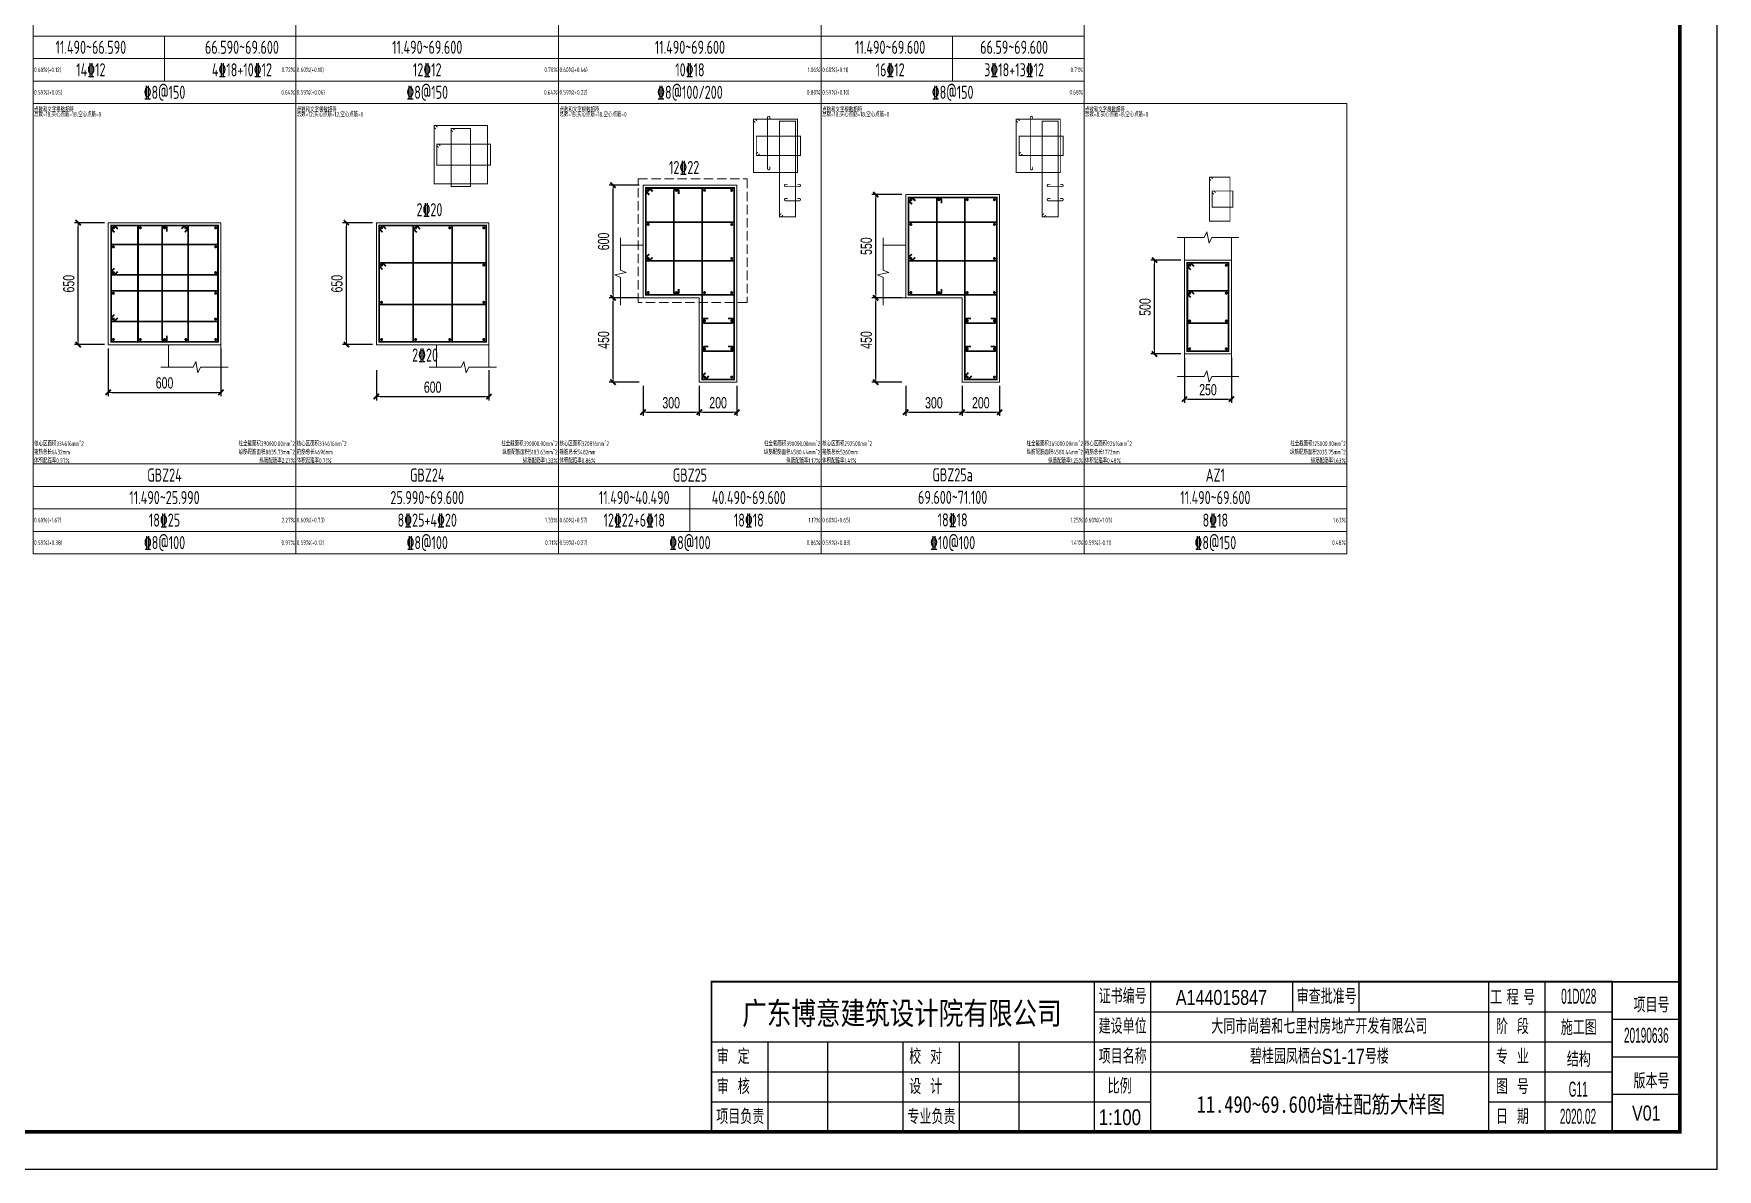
# Model space of a CAD drawing. Extents: x -129922 to 1190196, y -520662 to 139923.
# Drawn here: x 409096 to 453957, y -382909 to -352647 of the extents above; entities that cross this region are included whole.
import ezdxf
from ezdxf.enums import TextEntityAlignment as Align

# ---------------------------------------------------------------- set-up
doc = ezdxf.new("R2010")
doc.units = 0
doc.header["$LTSCALE"] = 1000
doc.header["$MEASUREMENT"] = 0
doc.linetypes.add('DASH', pattern=[0.35, 0.25, -0.1])
for name, color, linetype, lineweight in [('S-墙柱-REIN', 1, 'Continuous', 20), ('S-墙柱-大样细线', 7, 'Continuous', 20), ('S-墙柱-编号', 4, 'Continuous', 20), ('S-大样-DIM', 3, 'Continuous', 20), ('S-大样-REIN', 1, 'Continuous', 20), ('S-大样-实线', 2, 'Continuous', 20), ('S-板-BEAM', 4, 'DASH', 20), ('S-通用-TAB', 7, 'Continuous', 20)]:
    doc.layers.add(name, color=color, linetype=linetype, lineweight=lineweight)
doc.layers.add('Y-云图图框', color=7, linetype='Continuous')
doc.layers.add('配箍校核', color=34, linetype='Continuous', plot=False)
doc.styles.add('_YT_Name', font='', dxfattribs={"width": 0.8})
doc.styles.add('_YT_Sign_Text', font='ros.shx', dxfattribs={"width": 0.8, "bigfont": 'hztxt.shx'})
doc.styles.add('BW_Dim', font='Bweng.shx', dxfattribs={"width": 0.7, "bigfont": 'hztxt.shx'})
doc.styles.add('BW_Rein', font='tssdeng.shx', dxfattribs={"width": 0.7, "bigfont": 'hztxt.shx'})
doc.styles.get("Standard").update_dxf_attribs({"font": 'gbenor.shx', "bigfont": 'gbcbig.shx'})
doc.styles.add('TSSD_Rein', font='tssdeng.shx', dxfattribs={"width": 0.7, "bigfont": 'hztxt.shx'})
doc.styles.get('_YT_Name').set_extended_font_data('SimHei')
doc.dimstyles.new('Cyz_20_100', dxfattribs={"dimtxt": 300, "dimasz": 100, "dimexe": 100, "dimexo": 100, "dimgap": 100, "dimtad": 1, "dimdec": 0, "dimlfac": 0.2, "dimzin": 0, "dimdsep": 46, "dimtxsty": 'BW_Dim', "dimblk": '_bwk', "dimcen": 0, "dimclrt": 7, "dimadec": 0, "dimazin": 0, "dimtfac": 1, "dimtdec": 0, "dimtix": 1, "dimtmove": 2, "dimatfit": 0, "dimfxl": 0, "dimtolj": 1, "dimtzin": 0, "dimarcsym": 0})

# ---------------------------------------------------------------- blocks, each defined once
blk = doc.blocks.new('ECMCTK_A1_横_单行图名--0')
for p, q in [((674.98, 50), (674.98, 26)), ((675, 50), (675, 10)), ((689.98, 50), (689.98, 10)), ((727.8, 50), (727.8, 42)), ((745.48, 50), (745.48, 42)), ((780, 50), (780, 10)), ((795, 50), (795, 10)), ((813, 50.01), (831, 50)), ((813, 50.01), (813, 10)), ((675, 42), (813, 42)), ((813, 40.01), (831, 40.01)), ((573, 34), (813, 34)), ((588, 34), (588, 10)), ((604, 10), (604, 34)), ((624, 34), (624, 10)), ((639, 34), (639, 10)), ((655, 10), (655, 34)), ((813, 30.01), (831, 30)), ((573, 26), (813, 26)), ((573, 18), (689.96, 18)), ((780, 18), (813, 18)), ((813, 20), (831, 20))]:
    blk.add_line(p, q)
at = {"color": 4}
blk.add_lwpolyline([(0, 0), (841, 0), (841, 594), (0, 594)], close=True, dxfattribs=at)
for points, const_width in [([(25, 10), (831, 10), (831, 584), (25, 584)], 1), ([(573, 10), (831, 10), (831, 50), (573, 50)], 0.45)]:
    blk.add_lwpolyline(points, close=True, dxfattribs=dict(const_width=const_width))
at = {"const_width": 0.45}
for points in [[(573, 10), (573, 50.01), (813, 50.01)], [(813, 50.01), (813, 10)]]:
    blk.add_lwpolyline(points, dxfattribs=at)
at = {"style": '_YT_Sign_Text', "width": 0.8}
for s, p in [('证书编号', (676.15, 44.14)), ('审查批准号', (728.91, 44.06)), ('工 程 号', (780.47, 43.85)), ('项目号', (818.65, 41.8)), ('建设单位', (676.15, 36.14)), ('阶  段', (782.01, 36.05)), ('审  定', (574.41, 28.05)), ('校  对', (625.66, 28.05)), ('项目名称', (676.15, 28.14)), ('专  业', (782.01, 28.05)), ('审  核', (574.41, 20.05)), ('设  计', (625.66, 20.05)), ('比例', (678.54, 20.16)), ('图  号', (782.01, 20.05)), ('版本号', (818.65, 21.55)), ('项目负责', (574.27, 12.05)), ('专业负责', (625.21, 12.05)), ('日  期', (782.01, 12.05))]:
    blk.add_text(s, height=4, dxfattribs=at).set_placement(p)
at = {"color": 80, "flags": 3}
for tag, height, p in [('YTHQINS', 3, (34.31, 585.5)), ('ECMCKEY', 3, (292.07, 288.23)), ('YTTQINS', 5.62, (848.03, 12.81)), ('YTFRAME', 3, (652.76, 5.84)), ('YTBARCODE_T1', 3, (749.78, 5.95))]:
    blk.add_attdef(tag, text='', height=height, dxfattribs=at).set_placement(p, align=Align.MIDDLE_CENTER)
for tag, height, style, width, p in [('设计单位', 6, '_YT_Name', 0.8, (623.75, 38.6)), ('证书编号', 4, '_YT_Sign_Text', 0.8, (708.87, 43.81)), ('审查批准号', 4, '_YT_Sign_Text', 0.8, (761.06, 43.81)), ('工程号', 4, '_YT_Sign_Text', 0.5, (804.08, 44.12)), ('建设单位', 4, '_YT_Sign_Text', 0.8, (734.96, 36.11)), ('阶段', 4, '_YT_Sign_Text', 0.8, (804.08, 35.81)), ('项目号', 4, '_YT_Sign_Text', 0.5, (822.08, 33.72)), ('项目名称', 4, '_YT_Sign_Text', 0.8, (734.96, 28.11)), ('专业', 4, '_YT_Sign_Text', 0.8, (804.08, 27.31)), ('图纸编号', 4, '_YT_Sign_Text', 0.5, (803.93, 19.36)), ('图纸名称', 4.5, '_YT_Name', 0.8, (735.39, 15.06)), ('出图比例', 4.2, '_YT_Sign_Text', 0.8, (681.82, 11.78)), ('日期', 4, '_YT_Sign_Text', 0.5, (803.88, 12.13)), ('版本号', 4, '_YT_Sign_Text', 0.8, (822.08, 13))]:
    blk.add_attdef(tag, text='', height=height, dxfattribs=dict(style=style, width=width)).set_placement(p, align=Align.CENTER)
at = {"style": '_YT_Sign_Text', "width": 0.8, "flags": 3}
for tag, p, height in [('[审定人]', (590.95, 27.81), 4.1), ('{审定人}', (605.87, 26.45), 6.24), ('[校对人]', (642.23, 27.82), 4.1), ('{校对人}', (658.35, 26.53), 6.24), ('[审核人]', (591.01, 19.76), 4.1), ('{审核人}', (606.98, 18.44), 6.24), ('[设计人]', (642.47, 20.21), 4.1), ('{设计人}', (658.48, 18.54), 6.24), ('[项目负责人]', (590.78, 12.01), 4.1), ('{项目负责人}', (608.28, 10.72), 6.24), ('[专业负责人]', (642.74, 11.77), 4.1), ('{专业负责人}', (658.58, 10.36), 6.24)]:
    blk.add_attdef(tag, p, '', height=height, dxfattribs=at)
at = {"color": 80, "flags": 3}
for tag, p in [('YTQRCODE', (551.04, 11.91)), ('YTBZSIT', (25, 10)), ('EXT_TK_LEFT', (25, 10))]:
    blk.add_attdef(tag, p, '', height=3, dxfattribs=at)
blk = doc.blocks.new('_bwk')
blk.add_line((-1, 0), (0, 0))
at = {"const_width": 0.5}
blk.add_lwpolyline([(-0.7, -0.7), (0.7, 0.7)], dxfattribs=at)
blk = doc.blocks.new('*D1558')
at = {"layer": 'Defpoints', "color": 0, "transparency": 16777216}
for p in [(433832, -361934), (434832, -361934), (434832, -362734)]:
    blk.add_point(p, dxfattribs=at)
at = {"layer": 'S-大样-DIM', "color": 0, "lineweight": -2, "transparency": 16777216}
for p, q in [((433832, -362034), (433832, -362834)), ((434832, -362034), (434832, -362834)), ((433932, -362734), (434732, -362734))]:
    blk.add_line(p, q, dxfattribs=at)
at = {"layer": 'S-大样-DIM', "color": 0, "lineweight": -2, "transparency": 16777216, "xscale": 100, "yscale": 100, "zscale": 100, "rotation": 180}
blk.add_blockref('_bwk', (433832, -362734), dxfattribs=at)
at = {"layer": 'S-大样-DIM', "color": 0, "lineweight": -2, "transparency": 16777216, "xscale": 100, "yscale": 100, "zscale": 100}
blk.add_blockref('_bwk', (434832, -362734), dxfattribs=at)
at = {"layer": 'S-大样-DIM', "color": 7, "transparency": 16777216, "insert": (434332, -362484), "char_height": 300, "attachment_point": 5, "style": 'BW_Dim'}
blk.add_mtext('\\A1;200', dxfattribs=at)
blk = doc.blocks.new('*D1559')
at = {"layer": 'Defpoints', "color": 0, "transparency": 16777216}
for p in [(432332, -361934), (433832, -361934), (433832, -362734)]:
    blk.add_point(p, dxfattribs=at)
at = {"layer": 'S-大样-DIM', "color": 0, "lineweight": -2, "transparency": 16777216}
for p, q in [((432332, -362034), (432332, -362834)), ((433832, -362034), (433832, -362834)), ((432432, -362734), (433732, -362734))]:
    blk.add_line(p, q, dxfattribs=at)
at = {"layer": 'S-大样-DIM', "color": 0, "lineweight": -2, "transparency": 16777216, "xscale": 100, "yscale": 100, "zscale": 100, "rotation": 180}
blk.add_blockref('_bwk', (432332, -362734), dxfattribs=at)
at = {"layer": 'S-大样-DIM', "color": 0, "lineweight": -2, "transparency": 16777216, "xscale": 100, "yscale": 100, "zscale": 100}
blk.add_blockref('_bwk', (433832, -362734), dxfattribs=at)
at = {"layer": 'S-大样-DIM', "color": 7, "transparency": 16777216, "insert": (433082, -362484), "char_height": 300, "attachment_point": 5, "style": 'BW_Dim'}
blk.add_mtext('\\A1;300', dxfattribs=at)
blk = doc.blocks.new('*D1560')
at = {"layer": 'Defpoints', "color": 0, "transparency": 16777216}
for p in [(431532, -356934), (432332, -356934), (432332, -359684)]:
    blk.add_point(p, dxfattribs=at)
at = {"layer": 'S-大样-DIM', "color": 0, "lineweight": -2, "transparency": 16777216}
for p, q in [((432232, -356934), (431432, -356934)), ((431532, -359584), (431532, -357034)), ((432232, -359684), (431432, -359684))]:
    blk.add_line(p, q, dxfattribs=at)
at = {"layer": 'S-大样-DIM', "color": 0, "lineweight": -2, "transparency": 16777216, "xscale": 100, "yscale": 100, "zscale": 100}
for p, rotation in [((431532, -356934), 90), ((431532, -359684), 270)]:
    blk.add_blockref('_bwk', p, dxfattribs=dict(at, rotation=rotation))
at = {"layer": 'S-大样-DIM', "color": 7, "transparency": 16777216, "insert": (431282, -358309), "char_height": 300, "attachment_point": 5, "rotation": 90, "style": 'BW_Dim'}
blk.add_mtext('\\A1;550', dxfattribs=at)
blk = doc.blocks.new('*D1561')
at = {"layer": 'Defpoints', "color": 0, "transparency": 16777216}
for p in [(431532, -359684), (432332, -359684), (432332, -361934)]:
    blk.add_point(p, dxfattribs=at)
at = {"layer": 'S-大样-DIM', "color": 0, "lineweight": -2, "transparency": 16777216}
for p, q in [((432232, -359684), (431432, -359684)), ((431532, -361834), (431532, -359784)), ((432232, -361934), (431432, -361934))]:
    blk.add_line(p, q, dxfattribs=at)
at = {"layer": 'S-大样-DIM', "color": 0, "lineweight": -2, "transparency": 16777216, "xscale": 100, "yscale": 100, "zscale": 100}
for p, rotation in [((431532, -359684), 90), ((431532, -361934), 270)]:
    blk.add_blockref('_bwk', p, dxfattribs=dict(at, rotation=rotation))
at = {"layer": 'S-大样-DIM', "color": 7, "transparency": 16777216, "insert": (431282, -360809), "char_height": 300, "attachment_point": 5, "rotation": 90, "style": 'BW_Dim'}
blk.add_mtext('\\A1;450', dxfattribs=at)
blk = doc.blocks.new('*D1562')
at = {"layer": 'Defpoints', "color": 0, "transparency": 16777216}
for p in [(418227, -361518), (421227, -361518), (421227, -362318)]:
    blk.add_point(p, dxfattribs=at)
at = {"layer": 'S-大样-DIM', "color": 0, "lineweight": -2, "transparency": 16777216}
for p, q in [((418227, -361618), (418227, -362418)), ((421227, -361618), (421227, -362418)), ((418327, -362318), (421127, -362318))]:
    blk.add_line(p, q, dxfattribs=at)
at = {"layer": 'S-大样-DIM', "color": 0, "lineweight": -2, "transparency": 16777216, "xscale": 100, "yscale": 100, "zscale": 100, "rotation": 180}
blk.add_blockref('_bwk', (418227, -362318), dxfattribs=at)
at = {"layer": 'S-大样-DIM', "color": 0, "lineweight": -2, "transparency": 16777216, "xscale": 100, "yscale": 100, "zscale": 100}
blk.add_blockref('_bwk', (421227, -362318), dxfattribs=at)
at = {"layer": 'S-大样-DIM', "color": 7, "transparency": 16777216, "insert": (419727, -362068), "char_height": 300, "attachment_point": 5, "style": 'BW_Dim'}
blk.add_mtext('\\A1;600', dxfattribs=at)
blk = doc.blocks.new('*D1563')
at = {"layer": 'Defpoints', "color": 0, "transparency": 16777216}
for p in [(417427, -357684), (418227, -357684), (418227, -360934)]:
    blk.add_point(p, dxfattribs=at)
at = {"layer": 'S-大样-DIM', "color": 0, "lineweight": -2, "transparency": 16777216}
for p, q in [((418127, -357684), (417327, -357684)), ((417427, -360834), (417427, -357784)), ((418127, -360934), (417327, -360934))]:
    blk.add_line(p, q, dxfattribs=at)
at = {"layer": 'S-大样-DIM', "color": 0, "lineweight": -2, "transparency": 16777216, "xscale": 100, "yscale": 100, "zscale": 100}
for p, rotation in [((417427, -357684), 90), ((417427, -360934), 270)]:
    blk.add_blockref('_bwk', p, dxfattribs=dict(at, rotation=rotation))
at = {"layer": 'S-大样-DIM', "color": 7, "transparency": 16777216, "insert": (417177, -359309), "char_height": 300, "attachment_point": 5, "rotation": 90, "style": 'BW_Dim'}
blk.add_mtext('\\A1;650', dxfattribs=at)
blk = doc.blocks.new('*D1564')
at = {"layer": 'Defpoints', "color": 0, "transparency": 16777216}
for p in [(439760, -361181), (441010, -361181), (441010, -362386)]:
    blk.add_point(p, dxfattribs=at)
at = {"layer": 'S-大样-DIM', "color": 0, "lineweight": -2, "transparency": 16777216}
for p, q in [((439760, -361281), (439760, -362486)), ((441010, -361281), (441010, -362486)), ((439860, -362386), (440910, -362386))]:
    blk.add_line(p, q, dxfattribs=at)
at = {"layer": 'S-大样-DIM', "color": 0, "lineweight": -2, "transparency": 16777216, "xscale": 100, "yscale": 100, "zscale": 100, "rotation": 180}
blk.add_blockref('_bwk', (439760, -362386), dxfattribs=at)
at = {"layer": 'S-大样-DIM', "color": 0, "lineweight": -2, "transparency": 16777216, "xscale": 100, "yscale": 100, "zscale": 100}
blk.add_blockref('_bwk', (441010, -362386), dxfattribs=at)
at = {"layer": 'S-大样-DIM', "color": 7, "transparency": 16777216, "insert": (440385, -362136), "char_height": 300, "attachment_point": 5, "style": 'BW_Dim'}
blk.add_mtext('\\A1;250', dxfattribs=at)
blk = doc.blocks.new('*D1565')
at = {"layer": 'Defpoints', "color": 0, "transparency": 16777216}
for p in [(438960, -358681), (439760, -358681), (439760, -361181)]:
    blk.add_point(p, dxfattribs=at)
at = {"layer": 'S-大样-DIM', "color": 0, "lineweight": -2, "transparency": 16777216}
for p, q in [((439660, -358681), (438860, -358681)), ((438960, -361081), (438960, -358781)), ((439660, -361181), (438860, -361181))]:
    blk.add_line(p, q, dxfattribs=at)
at = {"layer": 'S-大样-DIM', "color": 0, "lineweight": -2, "transparency": 16777216, "xscale": 100, "yscale": 100, "zscale": 100}
for p, rotation in [((438960, -358681), 90), ((438960, -361181), 270)]:
    blk.add_blockref('_bwk', p, dxfattribs=dict(at, rotation=rotation))
at = {"layer": 'S-大样-DIM', "color": 7, "transparency": 16777216, "insert": (438710, -359931), "char_height": 300, "attachment_point": 5, "rotation": 90, "style": 'BW_Dim'}
blk.add_mtext('\\A1;500', dxfattribs=at)
blk = doc.blocks.new('*D1636')
at = {"layer": 'Defpoints', "color": 0, "transparency": 16777216}
for p in [(411082, -360934), (414082, -360934), (414082, -362205)]:
    blk.add_point(p, dxfattribs=at)
at = {"layer": 'S-大样-DIM', "color": 0, "lineweight": -2, "transparency": 16777216}
for p, q in [((411082, -361034), (411082, -362305)), ((414082, -361034), (414082, -362305)), ((411182, -362205), (413982, -362205))]:
    blk.add_line(p, q, dxfattribs=at)
at = {"layer": 'S-大样-DIM', "color": 0, "lineweight": -2, "transparency": 16777216, "xscale": 100, "yscale": 100, "zscale": 100, "rotation": 180}
blk.add_blockref('_bwk', (411082, -362205), dxfattribs=at)
at = {"layer": 'S-大样-DIM', "color": 0, "lineweight": -2, "transparency": 16777216, "xscale": 100, "yscale": 100, "zscale": 100}
blk.add_blockref('_bwk', (414082, -362205), dxfattribs=at)
at = {"layer": 'S-大样-DIM', "color": 7, "transparency": 16777216, "insert": (412582, -361955), "char_height": 300, "attachment_point": 5, "style": 'BW_Dim'}
blk.add_mtext('\\A1;600', dxfattribs=at)
blk = doc.blocks.new('*D1637')
at = {"layer": 'Defpoints', "color": 0, "transparency": 16777216}
for p in [(410282, -357684), (411082, -357684), (411082, -360934)]:
    blk.add_point(p, dxfattribs=at)
at = {"layer": 'S-大样-DIM', "color": 0, "lineweight": -2, "transparency": 16777216}
for p, q in [((410982, -357684), (410182, -357684)), ((410282, -360834), (410282, -357784)), ((410982, -360934), (410182, -360934))]:
    blk.add_line(p, q, dxfattribs=at)
at = {"layer": 'S-大样-DIM', "color": 0, "lineweight": -2, "transparency": 16777216, "xscale": 100, "yscale": 100, "zscale": 100}
for p, rotation in [((410282, -357684), 90), ((410282, -360934), 270)]:
    blk.add_blockref('_bwk', p, dxfattribs=dict(at, rotation=rotation))
at = {"layer": 'S-大样-DIM', "color": 7, "transparency": 16777216, "insert": (410032, -359309), "char_height": 300, "attachment_point": 5, "rotation": 90, "style": 'BW_Dim'}
blk.add_mtext('\\A1;650', dxfattribs=at)
blk = doc.blocks.new('*D1638')
at = {"layer": 'Defpoints', "color": 0, "transparency": 16777216}
for p in [(426832, -361934), (427832, -361934), (427832, -362734)]:
    blk.add_point(p, dxfattribs=at)
at = {"layer": 'S-大样-DIM', "color": 0, "lineweight": -2, "transparency": 16777216}
for p, q in [((426832, -362034), (426832, -362834)), ((427832, -362034), (427832, -362834)), ((426932, -362734), (427732, -362734))]:
    blk.add_line(p, q, dxfattribs=at)
at = {"layer": 'S-大样-DIM', "color": 0, "lineweight": -2, "transparency": 16777216, "xscale": 100, "yscale": 100, "zscale": 100, "rotation": 180}
blk.add_blockref('_bwk', (426832, -362734), dxfattribs=at)
at = {"layer": 'S-大样-DIM', "color": 0, "lineweight": -2, "transparency": 16777216, "xscale": 100, "yscale": 100, "zscale": 100}
blk.add_blockref('_bwk', (427832, -362734), dxfattribs=at)
at = {"layer": 'S-大样-DIM', "color": 7, "transparency": 16777216, "insert": (427332, -362484), "char_height": 300, "attachment_point": 5, "style": 'BW_Dim'}
blk.add_mtext('\\A1;200', dxfattribs=at)
blk = doc.blocks.new('*D1639')
at = {"layer": 'Defpoints', "color": 0, "transparency": 16777216}
for p in [(425332, -361934), (426832, -361934), (426832, -362734)]:
    blk.add_point(p, dxfattribs=at)
at = {"layer": 'S-大样-DIM', "color": 0, "lineweight": -2, "transparency": 16777216}
for p, q in [((425332, -362034), (425332, -362834)), ((426832, -362034), (426832, -362834)), ((425432, -362734), (426732, -362734))]:
    blk.add_line(p, q, dxfattribs=at)
at = {"layer": 'S-大样-DIM', "color": 0, "lineweight": -2, "transparency": 16777216, "xscale": 100, "yscale": 100, "zscale": 100, "rotation": 180}
blk.add_blockref('_bwk', (425332, -362734), dxfattribs=at)
at = {"layer": 'S-大样-DIM', "color": 0, "lineweight": -2, "transparency": 16777216, "xscale": 100, "yscale": 100, "zscale": 100}
blk.add_blockref('_bwk', (426832, -362734), dxfattribs=at)
at = {"layer": 'S-大样-DIM', "color": 7, "transparency": 16777216, "insert": (426082, -362484), "char_height": 300, "attachment_point": 5, "style": 'BW_Dim'}
blk.add_mtext('\\A1;300', dxfattribs=at)
blk = doc.blocks.new('*D1640')
at = {"layer": 'Defpoints', "color": 0, "transparency": 16777216}
for p in [(424532, -356684), (425332, -356684), (425332, -359684)]:
    blk.add_point(p, dxfattribs=at)
at = {"layer": 'S-大样-DIM', "color": 0, "lineweight": -2, "transparency": 16777216}
for p, q in [((425232, -356684), (424432, -356684)), ((424532, -359584), (424532, -356784)), ((425232, -359684), (424432, -359684))]:
    blk.add_line(p, q, dxfattribs=at)
at = {"layer": 'S-大样-DIM', "color": 0, "lineweight": -2, "transparency": 16777216, "xscale": 100, "yscale": 100, "zscale": 100}
for p, rotation in [((424532, -356684), 90), ((424532, -359684), 270)]:
    blk.add_blockref('_bwk', p, dxfattribs=dict(at, rotation=rotation))
at = {"layer": 'S-大样-DIM', "color": 7, "transparency": 16777216, "insert": (424282, -358184), "char_height": 300, "attachment_point": 5, "rotation": 90, "style": 'BW_Dim'}
blk.add_mtext('\\A1;600', dxfattribs=at)
blk = doc.blocks.new('*D1641')
at = {"layer": 'Defpoints', "color": 0, "transparency": 16777216}
for p in [(424532, -359684), (425332, -359684), (425332, -361934)]:
    blk.add_point(p, dxfattribs=at)
at = {"layer": 'S-大样-DIM', "color": 0, "lineweight": -2, "transparency": 16777216}
for p, q in [((425232, -359684), (424432, -359684)), ((424532, -361834), (424532, -359784)), ((425232, -361934), (424432, -361934))]:
    blk.add_line(p, q, dxfattribs=at)
at = {"layer": 'S-大样-DIM', "color": 0, "lineweight": -2, "transparency": 16777216, "xscale": 100, "yscale": 100, "zscale": 100}
for p, rotation in [((424532, -359684), 90), ((424532, -361934), 270)]:
    blk.add_blockref('_bwk', p, dxfattribs=dict(at, rotation=rotation))
at = {"layer": 'S-大样-DIM', "color": 7, "transparency": 16777216, "insert": (424282, -360809), "char_height": 300, "attachment_point": 5, "rotation": 90, "style": 'BW_Dim'}
blk.add_mtext('\\A1;450', dxfattribs=at)

msp = doc.modelspace()

# ---------------------------------------------------------------- linework, layer by layer
at = {"layer": 'S-墙柱-REIN', "const_width": 40}
for points in [[(425449.2, -356822, 1), (425489.2, -356822, 1)], [(426199.2, -356822, 1), (426239.2, -356822, 1)], [(426949.2, -356822, 1), (426989.2, -356822, 1)], [(427674.2, -356822, 1), (427714.2, -356822, 1)], [(432449.2, -357072, 1), (432489.2, -357072, 1)], [(433199.2, -357072, 1), (433239.2, -357072, 1)], [(433949.2, -357072, 1), (433989.2, -357072, 1)], [(434674.2, -357072, 1), (434714.2, -357072, 1)], [(411199.2, -357822, 1), (411239.2, -357822, 1)], [(411918.1, -357822, 1), (411958.1, -357822, 1)], [(412562.4, -357822, 1), (412602.4, -357822, 1)], [(413130.6, -357822, 1), (413170.6, -357822, 1)], [(413924.2, -357822, 1), (413964.2, -357822, 1)], [(418344.5, -357822, 1), (418384.5, -357822, 1)], [(419252.8, -357822, 1), (419292.8, -357822, 1)], [(420161.2, -357822, 1), (420201.2, -357822, 1)], [(421069.5, -357822, 1), (421109.5, -357822, 1)], [(425449.2, -357730.3, 1), (425489.2, -357730.3, 1)], [(427674.2, -357730.3, 1), (427714.2, -357730.3, 1)], [(432449.2, -357730.3, 1), (432489.2, -357730.3, 1)], [(434674.2, -357730.3, 1), (434714.2, -357730.3, 1)], [(411199.2, -358328, 1), (411239.2, -358328, 1)], [(413924.2, -358328, 1), (413964.2, -358328, 1)], [(418344.5, -358813.6, 1), (418384.5, -358813.6, 1)], [(421069.5, -358813.6, 1), (421109.5, -358813.6, 1)], [(425449.2, -358638.6, 1), (425489.2, -358638.6, 1)], [(427674.2, -358638.6, 1), (427714.2, -358638.6, 1)], [(432449.2, -358638.6, 1), (432489.2, -358638.6, 1)], [(434674.2, -358638.6, 1), (434714.2, -358638.6, 1)], [(439877.6, -358819, 1), (439917.6, -358819, 1)], [(440852.6, -358819, 1), (440892.6, -358819, 1)], [(411199.2, -359014.4, 1), (411239.2, -359014.4, 1)], [(413924.2, -359014.4, 1), (413964.2, -359014.4, 1)], [(411199.2, -359565.7, 1), (411239.2, -359565.7, 1)], [(413924.2, -359565.7, 1), (413964.2, -359565.7, 1)], [(418344.5, -359805.3, 1), (418384.5, -359805.3, 1)], [(421069.5, -359805.3, 1), (421109.5, -359805.3, 1)], [(425449.2, -359547, 1), (425489.2, -359547, 1)], [(426199.2, -359547, 1), (426239.2, -359547, 1)], [(426949.2, -359547, 1), (426989.2, -359547, 1)], [(427674.2, -359547, 1), (427714.2, -359547, 1)], [(432449.2, -359547, 1), (432489.2, -359547, 1)], [(433199.2, -359547, 1), (433239.2, -359547, 1)], [(433949.2, -359547, 1), (433989.2, -359547, 1)], [(434674.2, -359547, 1), (434714.2, -359547, 1)], [(439877.6, -359560.7, 1), (439917.6, -359560.7, 1)], [(440852.6, -359560.7, 1), (440892.6, -359560.7, 1)], [(411199.2, -360252.2, 1), (411239.2, -360252.2, 1)], [(413924.2, -360252.2, 1), (413964.2, -360252.2, 1)], [(426949.2, -360297, 1), (426989.2, -360297, 1)], [(427674.2, -360297, 1), (427714.2, -360297, 1)], [(433949.2, -360297, 1), (433989.2, -360297, 1)], [(434674.2, -360297, 1), (434714.2, -360297, 1)], [(439877.6, -360302.3, 1), (439917.6, -360302.3, 1)], [(440852.6, -360302.3, 1), (440892.6, -360302.3, 1)], [(411199.2, -360797, 1), (411239.2, -360797, 1)], [(411918.1, -360797, 1), (411958.1, -360797, 1)], [(412562.4, -360797, 1), (412602.4, -360797, 1)], [(413130.6, -360797, 1), (413170.6, -360797, 1)], [(413924.2, -360797, 1), (413964.2, -360797, 1)], [(418344.5, -360797, 1), (418384.5, -360797, 1)], [(419252.8, -360797, 1), (419292.8, -360797, 1)], [(420161.2, -360797, 1), (420201.2, -360797, 1)], [(421069.5, -360797, 1), (421109.5, -360797, 1)], [(426949.2, -361047, 1), (426989.2, -361047, 1)], [(427674.2, -361047, 1), (427714.2, -361047, 1)], [(433949.2, -361047, 1), (433989.2, -361047, 1)], [(434674.2, -361047, 1), (434714.2, -361047, 1)], [(439877.6, -361044, 1), (439917.6, -361044, 1)], [(440852.6, -361044, 1), (440892.6, -361044, 1)], [(426949.2, -361797, 1), (426989.2, -361797, 1)], [(427674.2, -361797, 1), (427714.2, -361797, 1)], [(433949.2, -361797, 1), (433989.2, -361797, 1)], [(434674.2, -361797, 1), (434714.2, -361797, 1)]]:
    msp.add_lwpolyline(points, format="xyb", close=True, dxfattribs=at)
at = {"layer": 'S-墙柱-大样细线'}
for points in [[(426831.7, -361934.5), (427831.7, -361934.5), (427831.7, -356684.5), (425331.7, -356684.5), (425331.7, -359684.5), (426831.7, -359684.5)], [(433831.7, -361934.5), (434831.7, -361934.5), (434831.7, -356934.5), (432331.7, -356934.5), (432331.7, -359684.5), (433831.7, -359684.5)], [(411081.7, -360934.5), (411081.7, -357684.5), (414081.7, -357684.5), (414081.7, -360934.5)], [(418227, -360934.5), (418227, -357684.5), (421227, -357684.5), (421227, -360934.5)], [(439760.1, -358681.5), (441010.1, -358681.5), (441010.1, -361181.5), (439760.1, -361181.5)]]:
    msp.add_lwpolyline(points, close=True, dxfattribs=at)
at = {"layer": 'S-墙柱-编号'}
for points in [[(412581.7, -352709.5), (412581.7, -353909.5)], [(426581.7, -364709.5), (426581.7, -365909.5)]]:
    msp.add_lwpolyline(points, dxfattribs=at)
at = {"layer": 'S-大样-REIN'}
for points, const_width in [([(428713.7, -356192.6), (428713.7, -356242.6, -1), (428651.2, -356242.6), (428651.2, -354880.1, -1), (428713.7, -354880.1), (428713.7, -354930.1)], 25), ([(435713.7, -356192.6), (435713.7, -356242.6, -1), (435651.2, -356242.6), (435651.2, -354880.1, -1), (435713.7, -354880.1), (435713.7, -354930.1)], 25), ([(426281.7, -359447), (426281.7, -359547, -1), (426156.7, -359547), (426156.7, -356822, -1), (426281.7, -356822), (426281.7, -356922)], 45), ([(429444.9, -356661.4), (429494.9, -356661.4, -1), (429494.9, -356723.9), (429132.4, -356723.9, -1), (429132.4, -356661.4), (429182.4, -356661.4)], 25), ([(429444.9, -357036.4), (429494.9, -357036.4, -1), (429494.9, -357098.9), (429132.4, -357098.9, -1), (429132.4, -357036.4), (429182.4, -357036.4)], 25), ([(433281.7, -359447), (433281.7, -359547, -1), (433156.7, -359547), (433156.7, -357072, -1), (433281.7, -357072), (433281.7, -357172)], 45), ([(436444.9, -356661.4), (436494.9, -356661.4, -1), (436494.9, -356723.9), (436132.4, -356723.9, -1), (436132.4, -356661.4), (436182.4, -356661.4)], 25), ([(436444.9, -357036.4), (436494.9, -357036.4, -1), (436494.9, -357098.9), (436132.4, -357098.9, -1), (436132.4, -357036.4), (436182.4, -357036.4)], 25), ([(412644.9, -360697), (412644.9, -360797, -1), (412519.9, -360797), (412519.9, -357822, -1), (412644.9, -357822), (412644.9, -357922)], 45), ([(427594.2, -360234.5), (427694.2, -360234.5, -1), (427694.2, -360359.5), (426969.2, -360359.5, -1), (426969.2, -360234.5), (427069.2, -360234.5)], 45), ([(434594.2, -360234.5), (434694.2, -360234.5, -1), (434694.2, -360359.5), (433969.2, -360359.5, -1), (433969.2, -360234.5), (434069.2, -360234.5)], 45), ([(427594.2, -360984.5), (427694.2, -360984.5, -1), (427694.2, -361109.5), (426969.2, -361109.5, -1), (426969.2, -360984.5), (427069.2, -360984.5)], 45), ([(434594.2, -360984.5), (434694.2, -360984.5, -1), (434694.2, -361109.5), (433969.2, -361109.5, -1), (433969.2, -360984.5), (434069.2, -360984.5)], 45)]:
    msp.add_lwpolyline(points, format="xyb", dxfattribs=dict(at, const_width=const_width))
at = {"layer": 'S-大样-REIN', "color": 1}
for points, const_width in [([(419854.7, -355142.9), (419808.7, -355097), (419764.5, -355097), (419764.5, -356647), (421189.5, -356647), (421189.5, -355097), (419764.5, -355097), (419764.5, -355141.2), (419810.5, -355187.1)], 25), ([(428322.2, -355014), (428276.2, -354968.1), (428276.2, -354923.9), (429451.2, -354923.9), (429451.2, -356348.9), (428276.2, -356348.9), (428276.2, -354923.9), (428320.4, -354923.9), (428366.4, -354969.9)], 25), ([(429060.1, -357484.2), (429014.1, -357530.1), (428969.9, -357530.1), (428969.9, -354980.1), (429394.9, -354980.1), (429394.9, -357530.1), (428969.9, -357530.1), (428969.9, -357485.9), (429015.9, -357440)], 25), ([(435322.2, -355014), (435276.2, -354968.1), (435276.2, -354923.9), (436451.2, -354923.9), (436451.2, -356348.9), (435276.2, -356348.9), (435276.2, -354923.9), (435320.4, -354923.9), (435366.4, -354969.9)], 25), ([(436060.1, -357484.2), (436014.1, -357530.1), (435969.9, -357530.1), (435969.9, -354980.1), (436394.9, -354980.1), (436394.9, -357530.1), (435969.9, -357530.1), (435969.9, -357485.9), (436015.9, -357440)], 25), ([(440512.8, -356515), (440466.8, -356469), (440422.6, -356469), (440422.6, -357644), (440972.6, -357644), (440972.6, -356469), (440422.6, -356469), (440422.6, -356513.2), (440468.6, -356559.2)], 25), ([(425498.7, -356939.8), (425406.7, -356847.9), (425406.7, -356759.5), (427756.7, -356759.5), (427756.7, -359609.5), (425406.7, -359609.5), (425406.7, -356759.5), (425495.1, -356759.5), (425587, -356851.4)], 45), ([(427087, -361767.6), (426995.1, -361859.5), (426906.7, -361859.5), (426906.7, -356759.5), (427756.7, -356759.5), (427756.7, -361859.5), (426906.7, -361859.5), (426906.7, -361771.1), (426998.7, -361679.2)], 45), ([(432498.7, -357189.8), (432406.7, -357097.9), (432406.7, -357009.5), (434756.7, -357009.5), (434756.7, -359609.5), (432406.7, -359609.5), (432406.7, -357009.5), (432495.1, -357009.5), (432587, -357101.4)], 45), ([(434087, -361767.6), (433995.1, -361859.5), (433906.7, -361859.5), (433906.7, -357009.5), (434756.7, -357009.5), (434756.7, -361859.5), (433906.7, -361859.5), (433906.7, -361771.1), (433998.7, -361679.2)], 45), ([(411337, -357851.4), (411245.1, -357759.5), (411156.7, -357759.5), (411156.7, -360859.5), (414006.7, -360859.5), (414006.7, -357759.5), (411156.7, -357759.5), (411156.7, -357847.9), (411248.7, -357939.8)], 45), ([(418482.3, -357851.4), (418390.4, -357759.5), (418302, -357759.5), (418302, -360859.5), (421152, -360859.5), (421152, -357759.5), (418302, -357759.5), (418302, -357847.9), (418393.9, -357939.8)], 45), ([(440015.4, -358848.4), (439923.5, -358756.5), (439835.1, -358756.5), (439835.1, -361106.5), (440935.1, -361106.5), (440935.1, -358756.5), (439835.1, -358756.5), (439835.1, -358844.9), (439927.1, -358936.8)], 45)]:
    msp.add_lwpolyline(points, dxfattribs=dict(at, const_width=const_width))
at = {"layer": 'S-大样-REIN'}
for points, const_width in [([(420308.8, -355217.9), (420262.9, -355172), (420218.7, -355172), (420218.7, -356722), (420735.3, -356722), (420735.3, -355172), (420218.7, -355172), (420218.7, -355216.2), (420264.6, -355262.1)], 25), ([(419885.5, -355683), (419839.5, -355637), (419839.5, -355592.8), (421264.5, -355592.8), (421264.5, -356151.1), (419839.5, -356151.1), (419839.5, -355592.8), (419883.7, -355592.8), (419929.7, -355638.8)], 25), ([(428441.4, -355848.8), (428395.4, -355894.7), (428351.2, -355894.7), (428351.2, -355378.1), (429526.2, -355378.1), (429526.2, -355894.7), (428351.2, -355894.7), (428351.2, -355850.5), (428397.2, -355804.6)], 25), ([(435441.4, -355848.8), (435395.4, -355894.7), (435351.2, -355894.7), (435351.2, -355378.1), (436526.2, -355378.1), (436526.2, -355894.7), (435351.2, -355894.7), (435351.2, -355850.5), (435397.2, -355804.6)], 25), ([(440543.6, -356930), (440497.6, -356884), (440497.6, -356839.8), (441047.6, -356839.8), (441047.6, -357273.2), (440497.6, -357273.2), (440497.6, -356839.8), (440541.8, -356839.8), (440587.8, -356885.8)], 25), ([(413121.2, -357939.8), (413213.1, -357847.9), (413213.1, -357759.5), (411875.6, -357759.5), (411875.6, -360859.5), (413213.1, -360859.5), (413213.1, -357759.5), (413124.7, -357759.5), (413032.8, -357851.4)], 45), ([(419390.6, -357851.4), (419298.7, -357759.5), (419210.3, -357759.5), (419210.3, -360859.5), (420243.7, -360859.5), (420243.7, -357759.5), (419210.3, -357759.5), (419210.3, -357847.9), (419302.3, -357939.8)], 45), ([(425587, -358609.2), (425495.1, -358701.1), (425406.7, -358701.1), (425406.7, -357667.8), (427756.7, -357667.8), (427756.7, -358701.1), (425406.7, -358701.1), (425406.7, -358612.8), (425498.7, -358520.8)], 45), ([(432587, -358609.2), (432495.1, -358701.1), (432406.7, -358701.1), (432406.7, -357667.8), (434756.7, -357667.8), (434756.7, -358701.1), (432406.7, -358701.1), (432406.7, -358612.8), (432498.7, -358520.8)], 45), ([(411337, -358985), (411245.1, -359076.9), (411156.7, -359076.9), (411156.7, -358265.5), (414006.7, -358265.5), (414006.7, -359076.9), (411156.7, -359076.9), (411156.7, -358988.5), (411248.7, -358896.6)], 45), ([(418393.9, -358931.5), (418302, -358839.5), (418302, -358751.1), (421152, -358751.1), (421152, -359867.8), (418302, -359867.8), (418302, -358751.1), (418390.4, -358751.1), (418482.3, -358843.1)], 45), ([(411337, -360222.8), (411245.1, -360314.7), (411156.7, -360314.7), (411156.7, -359503.2), (414006.7, -359503.2), (414006.7, -360314.7), (411156.7, -360314.7), (411156.7, -360226.3), (411248.7, -360134.4)], 45), ([(439927.1, -359678.5), (439835.1, -359586.6), (439835.1, -359498.2), (440935.1, -359498.2), (440935.1, -360364.8), (439835.1, -360364.8), (439835.1, -359498.2), (439923.5, -359498.2), (440015.4, -359590.1)], 45)]:
    msp.add_lwpolyline(points, dxfattribs=dict(at, const_width=const_width))
at = {"layer": 'S-大样-实线'}
for points in [[(439560.1, -358081.5), (440285.1, -358081.5), (440355.1, -357931.5), (440415.1, -358231.5), (440485.1, -358081.5), (441210.1, -358081.5)], [(424731.7, -358089.5), (424731.7, -358945.3), (424881.7, -359015.3), (424581.7, -359075.3), (424731.7, -359145.3), (424731.7, -359884.5)], [(425331.7, -358286.8), (424731.7, -358286.8)], [(431731.7, -358089.5), (431731.7, -358945.3), (431881.7, -359015.3), (431581.7, -359075.3), (431731.7, -359145.3), (431731.7, -359884.5)], [(432331.7, -358286.8), (431731.7, -358286.8)], [(439760.1, -358681.5), (439760.1, -358081.5)], [(441010.1, -358681.5), (441010.1, -358081.5)], [(425331.7, -359684.5), (424731.7, -359684.5)], [(432331.7, -359684.5), (431731.7, -359684.5)], [(412684, -360934.5), (412684, -361534.5)], [(414081.7, -360934.5), (414081.7, -361534.5)], [(419829.3, -360934.5), (419829.3, -361534.5)], [(421227, -360934.5), (421227, -361534.5)], [(412486.7, -361534.5), (413342.6, -361534.5), (413412.6, -361384.5), (413472.6, -361684.5), (413542.6, -361534.5), (414281.7, -361534.5)], [(419632, -361534.5), (420487.9, -361534.5), (420557.9, -361384.5), (420617.9, -361684.5), (420687.9, -361534.5), (421427, -361534.5)], [(439760.1, -361181.5), (439760.1, -361781.5)], [(441010.1, -361181.5), (441010.1, -361781.5)], [(439560.1, -361781.5), (440285.1, -361781.5), (440355.1, -361631.5), (440415.1, -361931.5), (440485.1, -361781.5), (441210.1, -361781.5)]]:
    msp.add_lwpolyline(points, dxfattribs=at)
at = {"layer": 'S-板-BEAM'}
msp.add_lwpolyline([(425203.2, -356512.2), (428107.7, -356512.2), (428107.7, -359811.2), (425203.2, -359811.2)], close=True, dxfattribs=at)
at = {"layer": 'S-通用-TAB'}
msp.add_line((433581.7, -352709.5), (433581.7, -353909.5), dxfattribs=at)
for points in [[(409081.7, -354509.5), (409081.7, -342509.5), (416081.7, -342509.5), (416081.7, -354509.5), (409081.7, -354509.5), (409081.7, -352109.5), (416081.7, -352109.5), (416081.7, -352709.5), (409081.7, -352709.5), (409081.7, -353309.5), (416081.7, -353309.5), (416081.7, -353909.5), (409081.7, -353909.5), (409081.7, -354509.5)], [(416081.7, -354509.5), (416081.7, -342509.5), (423081.7, -342509.5), (423081.7, -354509.5), (416081.7, -354509.5), (416081.7, -352109.5), (423081.7, -352109.5), (423081.7, -352709.5), (416081.7, -352709.5), (416081.7, -353309.5), (423081.7, -353309.5), (423081.7, -353909.5), (416081.7, -353909.5), (416081.7, -354509.5)], [(423081.7, -354509.5), (423081.7, -342509.5), (430081.7, -342509.5), (430081.7, -354509.5), (423081.7, -354509.5), (423081.7, -352109.5), (430081.7, -352109.5), (430081.7, -352709.5), (423081.7, -352709.5), (423081.7, -353309.5), (430081.7, -353309.5), (430081.7, -353909.5), (423081.7, -353909.5), (423081.7, -354509.5)], [(430081.7, -354509.5), (430081.7, -342509.5), (437081.7, -342509.5), (437081.7, -354509.5), (430081.7, -354509.5), (430081.7, -352109.5), (437081.7, -352109.5), (437081.7, -352709.5), (430081.7, -352709.5), (430081.7, -353309.5), (437081.7, -353309.5), (437081.7, -353909.5), (430081.7, -353909.5), (430081.7, -354509.5)], [(409081.7, -366509.5), (409081.7, -354509.5), (416081.7, -354509.5), (416081.7, -366509.5), (409081.7, -366509.5), (409081.7, -364109.5), (416081.7, -364109.5), (416081.7, -364709.5), (409081.7, -364709.5), (409081.7, -365309.5), (416081.7, -365309.5), (416081.7, -365909.5), (409081.7, -365909.5), (409081.7, -366509.5)], [(416081.7, -366509.5), (416081.7, -354509.5), (423081.7, -354509.5), (423081.7, -366509.5), (416081.7, -366509.5), (416081.7, -364109.5), (423081.7, -364109.5), (423081.7, -364709.5), (416081.7, -364709.5), (416081.7, -365309.5), (423081.7, -365309.5), (423081.7, -365909.5), (416081.7, -365909.5), (416081.7, -366509.5)], [(423081.7, -366509.5), (423081.7, -354509.5), (430081.7, -354509.5), (430081.7, -366509.5), (423081.7, -366509.5), (423081.7, -364109.5), (430081.7, -364109.5), (430081.7, -364709.5), (423081.7, -364709.5), (423081.7, -365309.5), (430081.7, -365309.5), (430081.7, -365909.5), (423081.7, -365909.5), (423081.7, -366509.5)], [(430081.7, -366509.5), (430081.7, -354509.5), (437081.7, -354509.5), (437081.7, -366509.5), (430081.7, -366509.5), (430081.7, -364109.5), (437081.7, -364109.5), (437081.7, -364709.5), (430081.7, -364709.5), (430081.7, -365309.5), (437081.7, -365309.5), (437081.7, -365909.5), (430081.7, -365909.5), (430081.7, -366509.5)], [(437081.7, -366509.5), (437081.7, -354509.5), (444081.7, -354509.5), (444081.7, -366509.5), (437081.7, -366509.5), (437081.7, -364109.5), (444081.7, -364109.5), (444081.7, -364709.5), (437081.7, -364709.5), (437081.7, -365309.5), (444081.7, -365309.5), (444081.7, -365909.5), (437081.7, -365909.5), (437081.7, -366509.5)]]:
    msp.add_lwpolyline(points, dxfattribs=at)

# ---------------------------------------------------------------- block references
at = {"layer": 'Y-云图图框', "xscale": 100, "yscale": 100, "zscale": 100}
msp.add_blockref('ECMCTK_A1_横_单行图名--0', (369856.7, -382909.5), dxfattribs=at).add_auto_attribs({'图纸编号': 'G11', '图纸名称': '11.490~69.600墙柱配筋大样图', '版本号': 'V01', '项目名称': '碧桂园凤栖台S1-17号楼', '出图比例': '1:100', '工程号': '01D028', '阶段': '施工图', '专业': '结构', '日期': '2020.02', '项目号': '20190636', '建设单位': '大同市尚碧和七里村房地产开发有限公司', '设计单位': '广东博意建筑设计院有限公司', '证书编号': 'A144015847'})

# ---------------------------------------------------------------- texts
at = {"layer": 'S-墙柱-编号', "width": 0.7}
for s, style, p in [('11.490~66.590', 'TSSD_Rein', (410620, -353009.5)), ('66.590~69.600', 'TSSD_Rein', (414644.7, -353009.5)), ('11.490~69.600', 'TSSD_Rein', (419581.7, -353009.5)), ('11.490~69.600', 'TSSD_Rein', (426581.7, -353009.5)), ('11.490~69.600', 'TSSD_Rein', (431916.4, -353009.5)), ('66.59~69.600', 'TSSD_Rein', (435219.4, -353009.5)), ('14\x8412', 'BW_Rein', (410620, -353609.5)), ('4\x8418+10\x8412', 'BW_Rein', (414644.7, -353609.5)), ('12\x8412', 'BW_Rein', (419581.7, -353609.5)), ('10\x8418', 'BW_Rein', (426581.7, -353609.5)), ('16\x8412', 'TSSD_Rein', (431916.4, -353609.5)), ('3\x8418+13\x8412', 'TSSD_Rein', (435219.4, -353609.5)), ('\x848@150', 'BW_Rein', (412581.7, -354209.5)), ('\x848@150', 'BW_Rein', (419581.7, -354209.5)), ('\x848@100/200', 'BW_Rein', (426581.7, -354209.5)), ('\x848@150', 'BW_Rein', (433581.7, -354209.5)), ('12\x8422', 'TSSD_Rein', (426427.7, -356211.7)), ('2\x8420', 'TSSD_Rein', (419641.3, -357338.3)), ('2\x8420', 'TSSD_Rein', (419524.5, -361210.3)), ('GBZ24', 'TSSD_Rein', (412581.7, -364409.5)), ('GBZ24', 'TSSD_Rein', (419581.7, -364409.5)), ('GBZ25', 'TSSD_Rein', (426581.2, -364409.5)), ('GBZ25a', 'TSSD_Rein', (433581.7, -364402.7)), ('AZ1', 'TSSD_Rein', (440581.7, -364409.5)), ('11.490~25.990', 'TSSD_Rein', (412581.7, -365009.5)), ('25.990~69.600', 'TSSD_Rein', (419581.7, -365009.5)), ('11.490~40.490', 'TSSD_Rein', (425098, -365009.5)), ('40.490~69.600', 'TSSD_Rein', (428150, -365009.5)), ('69.600~71.100', 'TSSD_Rein', (433581.7, -365002.7)), ('11.490~69.600', 'TSSD_Rein', (440581.7, -365009.5)), ('18\x8425', 'BW_Rein', (412581.7, -365609.5)), ('8\x8425+4\x8420', 'TSSD_Rein', (419581.7, -365609.5)), ('12\x8422+6\x8418', 'TSSD_Rein', (425098, -365609.5)), ('18\x8418', 'TSSD_Rein', (428150, -365609.5)), ('18\x8418', 'TSSD_Rein', (433581.7, -365602.7)), ('8\x8418', 'TSSD_Rein', (440581.7, -365609.5)), ('\x848@100', 'BW_Rein', (412581.7, -366209.5)), ('\x848@100', 'TSSD_Rein', (419581.7, -366209.5)), ('\x848@100', 'TSSD_Rein', (426581.7, -366209.5)), ('\x8410@100', 'TSSD_Rein', (433581.7, -366209.5)), ('\x848@150', 'TSSD_Rein', (440581.7, -366209.5))]:
    msp.add_text(s, height=350, dxfattribs=dict(at, style=style)).set_placement(p, align=Align.MIDDLE_CENTER)
at = {"layer": '配箍校核', "style": 'BW_Rein', "width": 0.7}
for s, p in [('0.60%(+0.12)', (409106.7, -353609.5)), ('0.60%(+0.10)', (416106.7, -353609.5)), ('0.60%(+0.46)', (423106.7, -353609.5)), ('0.60%(+0.11)', (430106.7, -353609.5)), ('0.59%(+0.05)', (409106.7, -354209.5)), ('0.59%(+0.06)', (416106.7, -354209.5)), ('0.59%(+0.22)', (423106.7, -354209.5)), ('0.59%(+0.10)', (430106.7, -354209.5)), ('0.60%(+1.67)', (409106.7, -365609.5)), ('0.60%(+0.73)', (416106.7, -365609.5)), ('0.60%(+0.57)', (423106.7, -365609.5)), ('0.60%(+0.65)', (430106.7, -365609.5)), ('0.60%(+1.03)', (437106.7, -365609.5)), ('0.59%(+0.38)', (409106.7, -366209.5)), ('0.59%(+0.12)', (416106.7, -366209.5)), ('0.59%(+0.27)', (423106.7, -366209.5)), ('0.59%(+0.83)', (430106.7, -366209.5))]:
    msp.add_text(s, height=125, dxfattribs=at).set_placement(p, align=Align.MIDDLE_LEFT)
for s, p in [('0.72%', (416056.7, -353609.5)), ('0.70%', (423056.7, -353609.5)), ('1.06%', (430056.7, -353609.5)), ('0.71%', (437056.7, -353609.5)), ('0.64%', (416056.7, -354209.5)), ('0.64%', (423056.7, -354209.5)), ('0.80%', (430056.7, -354209.5)), ('0.68%', (437056.7, -354209.5)), ('2.27%', (416056.7, -365609.5)), ('1.33%', (423056.7, -365609.5)), ('1.17%', (430056.7, -365609.5)), ('1.25%', (437056.7, -365609.5)), ('1.63%', (444056.7, -365609.5)), ('0.97%', (416056.7, -366209.5)), ('0.71%', (423056.7, -366209.5)), ('0.86%', (430056.7, -366209.5)), ('1.41%', (437056.7, -366209.5))]:
    msp.add_text(s, height=125, dxfattribs=at).set_placement(p, align=Align.MIDDLE_RIGHT)
for s, p in [('点数和文字根数相符', (409106.7, -354734.5)), ('总数=18;实心点筋=18;空心点筋=0', (409106.7, -354859.5)), ('点数和文字根数相符', (416106.7, -354734.5)), ('总数=12;实心点筋=12;空心点筋=0', (416106.7, -354859.5)), ('点数和文字根数相符', (423106.7, -354734.5)), ('总数=18;实心点筋=18;空心点筋=0', (423106.7, -354859.5)), ('点数和文字根数相符', (430106.7, -354734.5)), ('总数=18;实心点筋=18;空心点筋=0', (430106.7, -354859.5)), ('点数和文字根数相符', (437106.7, -354734.5)), ('总数=8;实心点筋=8;空心点筋=0', (437106.7, -354859.5)), ('核心区面积334616mm^ 2', (409106.7, -363634.5)), ('箍筋总长6432mm', (409106.7, -363859.5)), ('核心区面积334616mm^ 2', (416106.7, -363634.5)), ('箍筋总长4696mm', (416106.7, -363859.5)), ('核心区面积320816mm^ 2', (423106.7, -363634.5)), ('箍筋总长5482mm', (423106.7, -363859.5)), ('核心区面积292500mm^ 2', (430106.7, -363634.5)), ('箍筋总长5260mm', (430106.7, -363859.5)), ('核心区面积92616mm^ 2', (437106.7, -363634.5)), ('箍筋总长1772mm', (437106.7, -363859.5)), ('体积配箍率0.97%', (409106.7, -364084.5)), ('体积配箍率0.71%', (416106.7, -364084.5)), ('体积配箍率0.86%', (423106.7, -364084.5)), ('体积配箍率1.41%', (430106.7, -364084.5)), ('体积配箍率0.48%', (437106.7, -364084.5))]:
    msp.add_text(s, height=125, dxfattribs=at).set_placement(p)
for s, p in [('柱全截面积390000.00mm^ 2', (416056.7, -363634.5)), ('纵筋配筋面积8835.73mm^ 2', (416056.7, -363859.5)), ('柱全截面积390000.00mm^ 2', (423056.7, -363634.5)), ('纵筋配筋面积5183.63mm^ 2', (423056.7, -363859.5)), ('柱全截面积390000.00mm^ 2', (430056.7, -363634.5)), ('纵筋配筋面积4580.44mm^ 2', (430056.7, -363859.5)), ('柱全截面积365000.00mm^ 2', (437056.7, -363634.5)), ('纵筋配筋面积4580.44mm^ 2', (437056.7, -363859.5)), ('柱全截面积125000.00mm^ 2', (444056.7, -363634.5)), ('纵筋配筋面积2035.75mm^ 2', (444056.7, -363859.5)), ('纵筋配筋率2.27%', (416056.7, -364084.5)), ('纵筋配筋率1.33%', (423056.7, -364084.5)), ('纵筋配筋率1.17%', (430056.7, -364084.5)), ('纵筋配筋率1.25%', (437056.7, -364084.5)), ('纵筋配筋率1.63%', (444056.7, -364084.5))]:
    msp.add_text(s, height=125, dxfattribs=at).set_placement(p, align=Align.RIGHT)
at = {"layer": '配箍校核', "color": 1, "style": 'BW_Rein', "width": 0.7}
msp.add_text('0.59%(-0.11)', height=125, dxfattribs=at).set_placement((437106.7, -366209.5), align=Align.MIDDLE_LEFT)
msp.add_text('0.48%', height=125, dxfattribs=at).set_placement((444056.7, -366209.5), align=Align.MIDDLE_RIGHT)

# ---------------------------------------------------------------- dimensions: what is measured, and where the dimension line sits
at = {"layer": 'S-大样-DIM'}
for base, p1, p2, picture, middle in [((424531.7, -356684.5), (425331.7, -359684.5), (425331.7, -356684.5), '*D1640', (424281.7, -358184.5)), ((431531.7, -356934.5), (432331.7, -359684.5), (432331.7, -356934.5), '*D1560', (431281.7, -358309.5)), ((410281.7, -357684.5), (411081.7, -360934.5), (411081.7, -357684.5), '*D1637', (410031.7, -359309.5)), ((417427, -357684.5), (418227, -360934.5), (418227, -357684.5), '*D1563', (417177, -359309.5)), ((438960.1, -358681.5), (439760.1, -361181.5), (439760.1, -358681.5), '*D1565', (438710.1, -359931.5)), ((424531.7, -359684.5), (425331.7, -361934.5), (425331.7, -359684.5), '*D1641', (424281.7, -360809.5)), ((431531.7, -359684.5), (432331.7, -361934.5), (432331.7, -359684.5), '*D1561', (431281.7, -360809.5))]:
    dim = msp.add_linear_dim(base=base, p1=p1, p2=p2, angle=90, dimstyle='Cyz_20_100', dxfattribs=at)
    dim.commit()
    dim.dimension.update_dxf_attribs({"geometry": picture, "text_midpoint": middle})
for base, p1, p2, picture, middle in [((414081.7, -362204.6), (411081.7, -360934.5), (414081.7, -360934.5), '*D1636', (412581.7, -361954.6)), ((421227, -362317.8), (418227, -361517.8), (421227, -361517.8), '*D1562', (419727, -362067.8)), ((441010.1, -362386.3), (439760.1, -361181.5), (441010.1, -361181.5), '*D1564', (440385.1, -362136.3)), ((426831.7, -362734.5), (425331.7, -361934.5), (426831.7, -361934.5), '*D1639', (426081.7, -362484.5)), ((427831.7, -362734.5), (426831.7, -361934.5), (427831.7, -361934.5), '*D1638', (427331.7, -362484.5)), ((433831.7, -362734.5), (432331.7, -361934.5), (433831.7, -361934.5), '*D1559', (433081.7, -362484.5)), ((434831.7, -362734.5), (433831.7, -361934.5), (434831.7, -361934.5), '*D1558', (434331.7, -362484.5))]:
    dim = msp.add_linear_dim(base=base, p1=p1, p2=p2, dimstyle='Cyz_20_100', dxfattribs=at)
    dim.commit()
    dim.dimension.update_dxf_attribs({"geometry": picture, "text_midpoint": middle})

doc.saveas('drawing.dxf')
